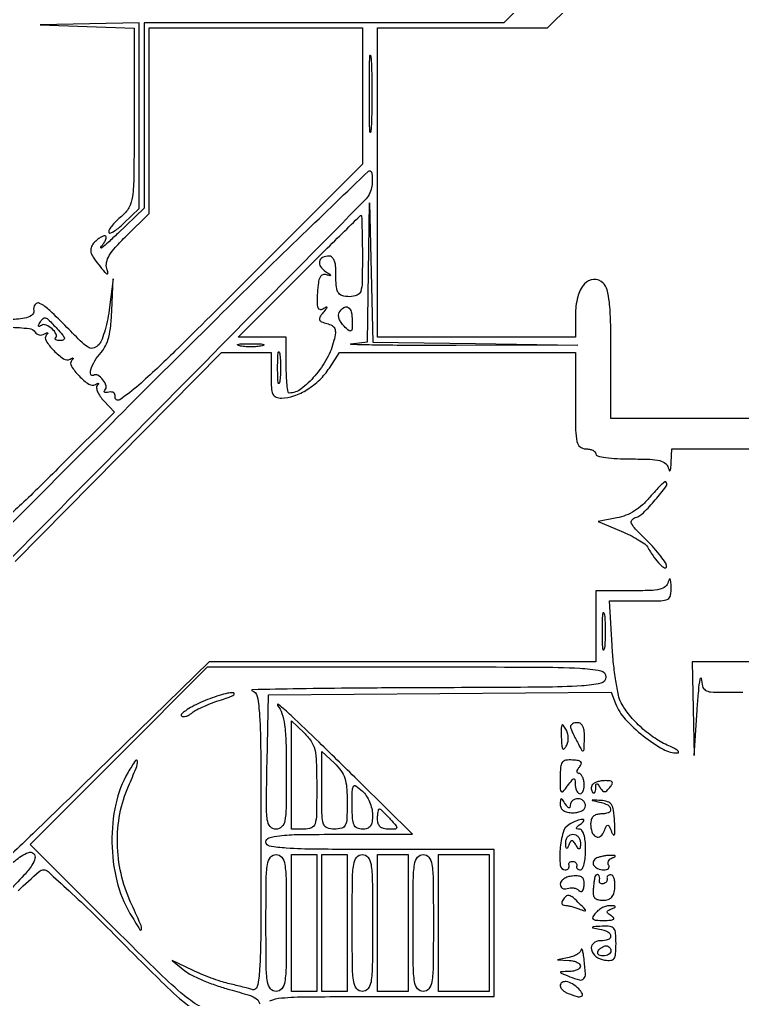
# Model space of a CAD drawing. Extents: x 23 to 255, y 40 to 184.
# Drawn here: x 174.48 to 186.54, y 120.51 to 136.85 of the extents above; entities that cross this region are included whole.
import ezdxf

# ---------------------------------------------------------------- set-up
doc = ezdxf.new("R2010")
doc.units = 0
doc.header["$MEASUREMENT"] = 0

msp = doc.modelspace()

# ---------------------------------------------------------------- linework, layer by layer
for points in [[(207.919475, 175.632891, 0.000007), (191.762556, 175.634099, 0.00002), (173.0434, 175.634494, 0.000013), (151.49745, 175.633531), (95.9364, 175.6296)], [(186.9237, 130.1994), (184.3434, 130.1994), (184.3434, 131.262943, 0.00498), (184.337899, 131.81525, 0.022259), (184.317055, 132.138309, 0.037808), (184.279003, 132.342187, 0.132084), (184.212789, 132.457097, 0.211853), (184.055212, 132.517828, 0.205484), (183.901709, 132.44273, 0.116706), (183.788769, 132.224792, 0.061516), (183.7512, 131.920588), (183.7512, 131.553), (182.1015, 131.553), (180.4518, 131.553), (180.4518, 134.1333), (180.4518, 136.7136), (181.86885, 136.715014), (183.2859, 136.716427), (184.74525, 138.162229, 0.00196)], [(183.57508, 137.8134), (182.555718, 136.7982), (179.557959, 136.7982), (176.5602, 136.7982), (176.5602, 135.25107), (176.5602, 133.703939), (176.118661, 133.28412, -0.004162), (175.958028, 133.133914, -0.015551), (175.853399, 133.043537, -0.315096), (175.83775, 133.042427, -0.460332), (175.835673, 133.05465, 0.025707), (175.89048, 133.127786, 0.058511), (175.92199, 133.189085, 0.127874), (175.926085, 133.228485, 0.370702), (175.906871, 133.245, 0.104898), (175.866119, 133.236355, 0.040025), (175.814877, 133.20849, 0.037436), (175.762288, 133.168269, 0.037598), (175.716366, 133.12071, 0.089231), (175.67444, 133.046583, 0.143008), (175.670643, 132.974522, 0.089608), (175.708154, 132.888258, 0.021249), (175.801098, 132.76116, 0.006173), (175.899272, 132.641295, 0.109939), (175.938666, 132.611148, 0.603579), (175.954005, 132.622854, 0.03251), (175.936106, 132.698553, -0.129436), (175.932005, 132.80171, -0.080885), (175.977014, 132.914687, -0.04905), (176.080241, 133.053747, -0.014548), (176.264016, 133.244917), (176.6448, 133.618629), (176.6448, 135.166114), (176.6448, 136.7136), (178.4214, 136.7136), (180.198, 136.7136), (180.198, 135.575663), (180.198, 134.437726), (178.261822, 132.500506, -0.001941), (177.073141, 131.320384, -0.01317), (176.468158, 130.755014, -0.035178), (176.150661, 130.511188, -0.665566), (176.074765, 130.561995, 0.130791), (176.072313, 130.598806, 0.160072), (176.051708, 130.626247, 0.131159), (176.014994, 130.639584, 0.076722), (175.968, 130.6365, -0.033369), (175.922931, 130.629598, -0.145679), (175.8968, 130.635007, -0.360613), (175.890849, 130.649684, -0.120174), (175.903816, 130.671016, 0.271849), (175.922903, 130.744377, 0.096681), (175.872, 130.844809, 0.09722), (175.787282, 130.918381, 0.275371), (175.712041, 130.917166, -0.483884), (175.668443, 130.93297, -0.162991), (175.668558, 131.012008, -0.055246), (175.737498, 131.160376, -0.047588), (175.840296, 131.298312, 0.073319), (175.914933, 131.409981, 0.048201), (175.967527, 131.555651, 0.036584), (176.001712, 131.746743, 0.016605), (176.019663, 132.00032), (176.039365, 132.5259), (175.982532, 132.052443, -0.01927), (175.951966, 131.860598, -0.0205), (175.90719, 131.675648, -0.0206), (175.855823, 131.520496, -0.083152), (175.805855, 131.434591, -0.125956), (175.723154, 131.374616, -0.219494), (175.640189, 131.379207, -0.071962), (175.524194, 131.463975, -0.006595), (175.271766, 131.717698, 0.011553), (174.984595, 132.000675, 0.072304), (174.816129, 132.118565, 0.371907), (174.739645, 132.09937, 0.197288), (174.716441, 131.99715, -0.292959), (174.682111, 131.916761, -0.109351), (174.562849, 131.869213, -0.031798), (174.30004, 131.843383, -0.003112)], [(174.317088, 131.720549, -0.018495), (174.6412, 131.699456, -0.232891), (174.742153, 131.63622, 0.111964), (174.770078, 131.607798, 0.096704), (174.809029, 131.592312, 0.091062), (174.853019, 131.592137, 0.08588), (174.895196, 131.607484, -0.017903), (174.931228, 131.62645, -0.205385), (174.946887, 131.627133, -0.484959), (174.949777, 131.617991, -0.035074), (174.930876, 131.59399, 0.335964), (174.922017, 131.494647, 0.052902), (175.05108, 131.330055, 0.05133), (175.214982, 131.192694, 0.285641), (175.324647, 131.188471, -0.019007), (175.358246, 131.205961, -0.250278), (175.371783, 131.205304, -0.438466), (175.373791, 131.19566, -0.029028), (175.353876, 131.17099, 0.335964), (175.345017, 131.071647, 0.052902), (175.47408, 130.907055, 0.05133), (175.637982, 130.769694, 0.285641), (175.747647, 130.765471, -0.019007), (175.781246, 130.782961, -0.250278), (175.794783, 130.782304, -0.438466), (175.796791, 130.77266, -0.029028), (175.776876, 130.74799, 0.224996), (175.764631, 130.707628, 0.064897), (175.782982, 130.643251, 0.051488), (175.825455, 130.567352, 0.035295), (175.887847, 130.490766), (176.063042, 130.30428), (175.164603, 129.40584, -0.00268), (174.816476, 129.061426, -0.004281), (174.514957, 128.771317, -0.001037), (174.249292, 128.521092, -0.19061)], [(174.409899, 127.814844), (177.848088, 131.2992), (178.261644, 131.2992), (178.6752, 131.2992), (178.6752, 130.9185, 0.013792), (178.681042, 130.70674, 0.093329), (178.705983, 130.605385, 0.191702), (178.757991, 130.555498, 0.096745), (178.848601, 130.5378, 0.085684), (179.057251, 130.57382, 0.054605), (179.279484, 130.681446, 0.051852), (179.485921, 130.842895, 0.056502), (179.6481, 131.039161), (179.8173, 131.298714), (181.78425, 131.298957), (183.7512, 131.2992), (183.7512, 130.4955, 0.004147), (183.75527, 130.004791, 0.047763), (183.776803, 129.813413, 0.16431), (183.828393, 129.726006, 0.179874), (183.9204, 129.6918, -0.048028), (183.985154, 129.685566, -0.068025), (184.039898, 129.666949, -0.088204), (184.076785, 129.639507, -0.191087), (184.0896, 129.6072, 0.349725), (184.116888, 129.572958, 0.020427), (184.257249, 129.546803, 0.023087), (184.445091, 129.528485, 0.012763), (184.675597, 129.5226, -0.008685), (184.992028, 129.517103, -0.049533), (185.158491, 129.49471, -0.109933), (185.25128, 129.449694, -0.162536), (185.300283, 129.37455, 0.049066), (185.316911, 129.329509, 0.602595), (185.331197, 129.329017, 0.109045), (185.342812, 129.366128, 0.010989), (185.348786, 129.45915), (185.3586, 129.6918), (187.7274, 129.6918, 0.000251)], [(178.655748, 120.484402, -0.075201), (178.851942, 120.531988, -0.020604), (179.27423, 120.551692, -0.001356), (180.4941, 120.555), (182.3976, 120.555), (182.3976, 121.7817), (182.3976, 123.0084), (180.4941, 123.0084, -0.001905), (179.427408, 123.012464, -0.014738), (178.929, 123.03096, -0.02586), (178.650677, 123.064033, -0.365259), (178.5906, 123.1353, -0.32847), (178.640395, 123.202921, -0.049517), (178.815528, 123.238855, -0.022633), (179.142087, 123.25787, -0.003226), (179.813268, 123.2622), (181.035935, 123.2622), (180.157837, 124.12935, 0.001728), (179.475807, 124.798237, 0.005314), (179.007868, 125.244407, 0.017311), (178.79739, 125.427652, 0.906799), (178.782754, 125.412839, -0.094224), (178.857284, 125.27828, -0.047083), (178.900642, 125.087818, -0.026575), (178.923095, 124.795248, -0.005865), (178.929, 124.291889, -0.003249), (178.925176, 123.703444, -0.041692), (178.904009, 123.484396, -0.154353), (178.851794, 123.385544, -0.197133), (178.757344, 123.3468, -0.220884), (178.662596, 123.390804, -0.143449), (178.612925, 123.503156, -0.03565), (178.597789, 123.754936, -0.002458), (178.609294, 124.46775), (178.6329, 125.5887), (181.489815, 125.610977), (184.346731, 125.633255), (184.421151, 125.441777, 0.093297), (184.582399, 125.182718, 0.03943), (184.883555, 124.902628, 0.038517), (185.213747, 124.679938, 0.13738), (185.458788, 124.619111, 0.402336), (185.471924, 124.632496, 0.232924), (185.461349, 124.654573, 0.048594), (185.403701, 124.691466, 0.015359), (185.311195, 124.735181, -0.046004), (185.079068, 124.862804, -0.035238), (184.851095, 125.041598, -0.035628), (184.653747, 125.24756, -0.051749), (184.513936, 125.456638, -0.069483), (184.469064, 125.580617, -0.012666), (184.424468, 125.821329, -0.01341), (184.386703, 126.107877, -0.011817), (184.362432, 126.408388), (184.319931, 127.1538), (184.839266, 127.1538, 0.006426), (185.177848, 127.158152, 0.100999), (185.289855, 127.184025, 0.244889), (185.339042, 127.247123, 0.056051), (185.348786, 127.38645, 0.010989), (185.342812, 127.479472, 0.109045), (185.331197, 127.516583, 0.602595), (185.316911, 127.516091, 0.049066), (185.300283, 127.47105, -0.162536), (185.25128, 127.395906, -0.109933), (185.158491, 127.35089, -0.049533), (184.992028, 127.328497, -0.008685), (184.675597, 127.323), (184.0896, 127.323), (184.0896, 126.7308), (184.0896, 126.1386), (180.867331, 126.1386), (177.645062, 126.1386), (175.521019, 124.0659, -0.001286), (174.702462, 123.271229, -0.0021), (174.003771, 122.602056, -0.000254)], [(177.517682, 120.370812, -0.041495), (177.226333, 120.574429, -0.020118), (176.814555, 120.945273, -0.003006), (176.021683, 121.728667), (174.657932, 123.092418), (176.13691, 124.573209), (177.615887, 126.054), (180.937343, 126.054, -0.000705), (183.109015, 126.050939, -0.01202), (183.822468, 126.031773, -0.034956), (184.172556, 125.989282, -0.35941), (184.2588, 125.8848, -0.35121), (184.175842, 125.781265, -0.040188), (183.858367, 125.736703, -0.013181), (183.204948, 125.715289, -0.000789), (181.23435, 125.705786, 0.001216), (180.084581, 125.69926, 0.002188), (179.141822, 125.68749, 0.000754), (178.359826, 125.673124, 0.87094), (178.35795, 125.657283, -0.292842), (178.445531, 125.562407, -0.029338), (178.483267, 125.2414, -0.013387), (178.502353, 124.637401, -0.001204), (178.506, 123.123396, -0.001093), (178.502634, 121.582893, -0.01399), (178.483968, 121.006067, -0.038575), (178.444895, 120.723561, -0.436127), (178.35795, 120.672182, 0.007196), (178.283735, 120.693072, 0.002677), (178.178836, 120.720377, 0.002652), (178.06412, 120.748935, 0.003202), (177.9561, 120.774487, -0.02269), (177.835033, 120.808156, -0.009881), (177.677449, 120.863259, -0.009755), (177.512033, 120.928495, -0.012819), (177.3639, 120.994789), (177.0255, 121.156769), (177.237, 120.986926, 0.052913), (177.35401, 120.911784, 0.016475), (177.543884, 120.8242, 0.016266), (177.763912, 120.73969, 0.017255), (177.984713, 120.671466, -0.008216), (178.308979, 120.577658, -0.081912), (178.43515, 120.514911, -0.191265), (178.486055, 120.43512, -0.084187)], [(187.8966, 126.1386), (185.697, 126.1386), (185.712987, 125.35605), (185.728974, 124.5735), (185.7816, 125.3349, -0.003839), (185.802955, 125.612824, -0.011171), (185.823463, 125.804298, -0.056547), (185.838531, 125.865334, -0.807832), (185.850213, 125.86365, 0.044965), (185.871263, 125.731941, 0.187535), (185.917046, 125.66769, 0.128753), (186.005693, 125.637838, 0.017183), (186.2046, 125.631), (186.543, 125.631)], [(174.311423, 122.737001, -0.034375), (174.505332, 122.895967, -0.074534), (174.632722, 122.960545, -0.28371), (174.715757, 122.940883, -0.260944), (174.738173, 122.861404, -0.089231), (174.688308, 122.747795, -0.039626), (174.553369, 122.577753, -0.00773), (174.282152, 122.295507, -0.012045)], [(174.455647, 122.321191, -0.00274), (174.807606, 122.641004, -0.187541), (174.881492, 122.668926, -0.183387), (174.955319, 122.640105, -0.002678), (175.307387, 122.318447, -0.006929), (175.71259, 121.933701, -0.004468), (176.171812, 121.477314, 0.005018), (176.948412, 120.707201, 0.033581), (177.362714, 120.355375, 0.071112)]]:
    msp.add_lwpolyline(points, format="xyb")
for points in [[(175.60845, 136.735167), (176.391, 136.707251), (176.391, 135.220951, -0.001922), (176.387217, 134.236713, -0.029908), (176.364473, 133.900202, -0.094682), (176.303699, 133.714375, -0.100182), (176.1795, 133.568285, 0.025358), (176.098538, 133.497673, 0.03031), (176.030128, 133.423092, 0.031519), (175.981411, 133.354658, 0.139809), (175.968, 133.307632, 0.478679), (175.988327, 133.291265, 0.079036), (176.042554, 133.312468, 0.040138), (176.124291, 133.369682, 0.018262), (176.2218, 133.4565), (176.4756, 133.699656), (176.4756, 135.248928), (176.4756, 136.7982), (175.65075, 136.780642), (174.8259, 136.763084)], [(180.345335, 135.04275, -0.051624), (180.33458, 134.973887, -0.855935), (180.324433, 134.974938, -0.01079), (180.317505, 135.204282, -0.002155), (180.31574, 135.6138, -0.002155), (180.317505, 136.023318, -0.01079), (180.324433, 136.252662, -0.855935), (180.33458, 136.253713, -0.051624), (180.345335, 136.18485, -0.008153), (180.354561, 135.924883, -0.004793), (180.357543, 135.6138, -0.004793), (180.354561, 135.302717, -0.008153)], [(180.352253, 134.048795, -0.142576), (180.238188, 133.837848, -0.000126), (176.186198, 129.73526, -0.000089), (172.108125, 125.609816, -0.219245), (171.957085, 125.553079, -0.045654), (171.925281, 125.558328, -0.402366), (171.918494, 125.569376, -0.221757), (171.929378, 125.583674, -0.0246), (171.967599, 125.601412, 0.097908), (172.011945, 125.630498, 0.199842), (172.027893, 125.668157, 0.116685), (172.015583, 125.721645, 0.024935), (171.968847, 125.805516, -0.331246), (171.983375, 125.983395, -0.008184), (172.566552, 126.625162, -0.007029), (173.598999, 127.694113, -0.000709), (176.096148, 130.200738, -0.00139), (177.868029, 131.964468, -0.003282), (179.20123, 133.266961, -0.000637), (180.297575, 134.321384, -0.588074), (180.352253, 134.304555, -0.032394), (180.360763, 134.24597, -0.019874), (180.363536, 134.176232, -0.019895), (180.360769, 134.1067, -0.033234)], [(182.082726, 131.447142), (183.7935, 131.422395), (181.7631, 131.416637, -0.001539), (181.002521, 131.416821, -0.003208), (180.409897, 131.422593, -0.003588), (180.008256, 131.431965, -0.925831), (180.00765, 131.444999), (180.2826, 131.47912), (180.301157, 132.63701), (180.319713, 133.7949), (180.345833, 132.633394), (180.371952, 131.471888)], [(180.198, 132.9066, -0.004478), (180.194052, 132.465809, -0.071364), (180.170241, 132.31863, -0.227396), (180.109053, 132.252959, -0.093656), (179.9865, 132.2298, -0.071683), (179.857931, 132.248328, -0.212444), (179.791574, 132.304778, -0.100001), (179.761323, 132.424303, -0.01033), (179.753179, 132.71625, 0.055967), (179.744469, 132.789061, 0.075076), (179.719804, 132.850685, 0.094009), (179.683687, 132.892024, 0.167864), (179.641494, 132.9066, 0.112138), (179.535645, 132.882558, 0.228384), (179.4836, 132.817543, 0.210639), (179.500042, 132.731693, 0.099235), (179.582871, 132.651612, -0.006171), (179.653815, 132.604821, -0.168877), (179.666999, 132.587143, -0.58367), (179.659689, 132.579303, -0.01427), (179.600671, 132.595309, 0.155058), (179.536635, 132.594394, 0.196514), (179.492159, 132.556163, 0.086621), (179.464459, 132.466572, 0.01703), (179.448758, 132.298217, 0.013149), (179.44332, 132.131674, 0.081687), (179.456611, 132.047535, 0.268544), (179.489082, 132.018685, 0.187952), (179.538487, 132.02716, -0.012082), (179.595981, 132.059871, -0.557007), (179.605692, 132.054268, -0.174848), (179.599078, 132.03398, -0.004828), (179.540567, 131.960273, 0.034598), (179.489135, 131.886913, 0.22906), (179.485141, 131.843587, 0.212453), (179.516752, 131.811446, 0.02982), (179.607395, 131.78187, -0.061298), (179.69437, 131.747311, -0.172403), (179.737336, 131.699172, -0.128633), (179.747179, 131.624676, -0.028255), (179.723741, 131.496587, -0.067589), (179.607638, 131.199409, -0.049942), (179.40597, 130.909153, -0.051954), (179.175317, 130.689948, -0.165522), (178.976862, 130.6224, -0.373281), (178.957806, 130.638929, -0.009811), (178.943059, 130.759082, -0.015976), (178.932444, 130.909298, -0.009651), (178.929, 131.0877), (178.929, 131.553), (178.528472, 131.553), (178.127945, 131.553), (179.1405, 132.5682, -0.001039), (179.530341, 132.957438, -0.001705), (179.862218, 133.285185, -0.000166), (180.159988, 133.577057, -0.196228), (180.175528, 133.5834, -0.403268), (180.184679, 133.574585, -0.00108), (180.191399, 133.38459, -0.005186), (180.196385, 133.166117, -0.003112)], [(180.0288, 131.830971, -0.009828), (180.02605, 131.691061, -0.238423), (180.00765, 131.657966, -0.341131), (179.97549, 131.65997, -0.016417), (179.89189, 131.738253, -0.051703), (179.843773, 131.797502, -0.061341), (179.81203, 131.862182, -0.07196), (179.800467, 131.922293, -0.151121), (179.812283, 131.967882, -0.100978), (179.887853, 132.048217, -0.303463), (179.959475, 132.050037, -0.197863), (180.012459, 131.97523, -0.056456)], [(175.108754, 131.694, -0.013497), (175.198172, 131.593517, -0.105104), (175.227565, 131.538512, -0.356139), (175.214856, 131.508698, -0.12149), (175.165801, 131.4966, -0.030732), (175.119273, 131.499462, -0.081066), (175.087328, 131.50881, -0.204702), (175.075244, 131.522573, -0.282715), (175.078966, 131.538166, 0.320653), (175.090087, 131.60503, 0.094505), (175.024017, 131.692988, 0.084573), (174.924696, 131.756562, 0.243181), (174.845543, 131.750497, -0.043144), (174.81366, 131.734408, -0.359857), (174.799353, 131.738987, -0.256051), (174.798109, 131.757038, -0.030284), (174.817821, 131.793729, -0.041949), (174.872075, 131.86699, -0.303801), (174.91234, 131.877686, -0.116872), (174.963491, 131.845409, -0.005249)], [(178.52715, 131.408695, -0.029693), (178.44046, 131.397281, -0.017887), (178.3368, 131.393571, -0.017887), (178.23314, 131.397281, -0.029693), (178.14645, 131.408695, -0.142433), (178.120222, 131.422125, -0.611425), (178.123846, 131.434588, -0.039503), (178.200468, 131.443153, -0.008087), (178.3368, 131.445358, -0.008087), (178.473132, 131.443153, -0.039503), (178.549754, 131.434588, -0.611425), (178.553378, 131.422125, -0.142433)], [(178.820395, 130.81275, -0.124239), (178.807521, 130.78209, -0.664672), (178.795504, 130.785123, -0.03126), (178.787264, 130.878686, -0.006336), (178.785152, 131.0454, -0.006336), (178.787264, 131.212114, -0.03126), (178.795504, 131.305677, -0.664672), (178.807521, 131.30871, -0.124239), (178.820395, 131.27805, -0.023547), (178.831373, 131.172112, -0.014044), (178.834933, 131.0454, -0.014044), (178.831373, 130.918688, -0.023547)], [(184.99222, 128.883802, -0.035726), (184.868702, 128.755586, -0.043022), (184.7352, 128.654802, -0.045316), (184.59287, 128.582489, -0.048555), (184.443065, 128.539009), (184.133054, 128.480851), (184.512813, 128.319567, -0.015506), (184.662463, 128.250457, -0.018781), (184.798061, 128.17617, -0.017651), (184.906212, 128.106229, -0.109787), (184.950594, 128.057891, 0.02206), (185.05952, 127.887263, 0.039851), (185.165244, 127.75967, 0.091812), (185.238513, 127.707794, 0.539542), (185.271309, 127.7282, 0.151276), (185.254227, 127.788603, 0.018583), (185.174337, 127.902167, 0.020623), (185.066114, 128.032904, 0.015677), (184.937412, 128.167224, -0.008199), (184.752657, 128.354358, -0.077347), (184.688367, 128.446695, -0.282114), (184.693853, 128.503601, -0.155593), (184.752931, 128.545425, 0.118904), (184.885568, 128.62566, 0.021302), (185.083578, 128.839289, 0.01531), (185.265444, 129.066846, 0.373277), (185.260131, 129.141669, 0.395545), (185.239712, 129.142324, 0.011264), (185.169566, 129.077787, 0.017107), (185.085986, 128.991643, 0.010191)], [(184.235399, 126.37125, -0.108536), (184.222956, 126.33604, -0.707215), (184.211301, 126.3386, -0.025693), (184.20332, 126.449119, -0.005179), (184.201278, 126.6462, -0.005179), (184.20332, 126.843281, -0.025693), (184.211301, 126.9538, -0.707215), (184.222956, 126.95636, -0.108536), (184.235399, 126.92115, -0.019375), (184.246031, 126.795962, -0.011494), (184.249474, 126.6462, -0.011494), (184.246031, 126.496438, -0.019375)], [(177.499353, 125.458439, 0.016146), (177.360379, 125.389891, 0.029109), (177.25205, 125.323666, 0.032517), (177.180792, 125.266988, 0.42848), (177.180059, 125.236741, 0.194402), (177.209573, 125.224215, 0.075039), (177.254476, 125.230196, 0.059553), (177.306958, 125.252459, 0.043168), (177.359175, 125.288678, -0.053768), (177.431254, 125.33645, -0.014573), (177.554753, 125.395911, -0.014574), (177.699731, 125.455577, -0.014656), (177.847669, 125.506574, 0.012639), (177.97694, 125.550555, 0.047874), (178.053792, 125.587573, 0.363655), (178.061143, 125.609128, 0.303708), (178.0407, 125.623483, 0.063273), (177.951531, 125.614183, 0.01641), (177.811884, 125.576569, 0.016422), (177.654243, 125.52279, 0.016083)], [(179.4366, 124.051153, -0.004197), (179.432733, 123.590385, -0.068839), (179.409099, 123.438385, -0.226717), (179.347727, 123.370848, -0.097127), (179.2251, 123.3468), (179.0136, 123.3468), (179.0136, 124.249847), (179.0136, 125.152894), (179.2251, 124.9542, -0.056683), (179.341784, 124.81661, -0.090258), (179.403133, 124.675492, -0.049954), (179.430255, 124.468414, -0.007602)], [(183.515956, 124.882396, 0.010173), (183.52255, 124.743386, 0.111726), (183.538433, 124.690216, 0.494753), (183.563097, 124.686763, 0.070318), (183.599316, 124.734346, 0.072453), (183.624332, 124.799704, 0.06207), (183.631468, 124.873103, 0.060374), (183.620331, 124.947977, 0.061213), (183.591647, 125.01765, 0.036943), (183.549004, 125.081801, 0.536884), (183.526352, 125.080095, 0.127731), (183.514068, 125.033186, 0.007273)], [(183.669598, 125.05995, 0.078145), (183.677013, 125.023957, 0.012202), (183.704251, 124.956461, 0.013323), (183.74073, 124.877877, 0.011259), (183.783356, 124.796748, 0.004741), (183.860344, 124.660955, 0.404654), (183.881167, 124.655046, 0.265369), (183.895283, 124.677585, 0.003078), (183.9016, 124.860198, 0.030688), (183.897773, 124.976365, 0.07858), (183.876922, 125.057641, 0.126237), (183.839773, 125.105596, 0.166654), (183.787842, 125.1234, 0.050541), (183.741665, 125.11872, 0.072755), (183.703095, 125.104762, 0.095452), (183.677759, 125.084155, 0.188396)], [(179.9442, 123.797353, -0.009153), (179.939128, 123.520324, -0.10091), (179.913122, 123.413005, -0.220306), (179.853365, 123.362854, -0.066232), (179.7327, 123.3468, -0.090198), (179.61024, 123.369072, -0.227839), (179.54924, 123.432875, -0.07407), (179.525236, 123.575229, -0.004795), (179.5212, 123.996047), (179.5212, 124.645294), (179.7327, 124.4466, -0.047775), (179.840904, 124.323511, -0.07784), (179.903795, 124.19979, -0.060159), (179.93511, 124.041028, -0.018645)], [(176.290674, 124.295947, 0.078935), (176.084857, 123.763775, 0.056308), (176.021608, 123.126923, 0.055888), (176.102214, 122.4863, 0.07419), (176.322462, 121.942677, 0.005624), (176.488627, 121.66815, 0.731944), (176.514599, 121.674739, 0.119455), (176.498664, 121.762753, 0.00311), (176.333445, 122.129652, -0.052067), (176.173079, 122.605128, -0.050628), (176.112397, 123.108023, -0.051416), (176.154176, 123.605259, -0.057539), (176.296851, 124.064017, 0.007628), (176.425013, 124.366123, 0.103514), (176.446297, 124.48331, 0.728967), (176.414273, 124.49267, 0.017196)], [(183.4974, 124.209981, 0.005189), (183.499399, 124.017356, 0.17891), (183.51576, 123.975771, 0.451874), (183.544655, 123.975971, 0.016872), (183.621609, 124.07088, -0.007128), (183.698178, 124.169169, -0.194392), (183.726292, 124.184922, -0.423232), (183.743709, 124.171009, -0.019471), (183.748509, 124.08705, 0.051528), (183.755405, 124.030404, 0.070586), (183.773716, 123.98249, 0.089695), (183.800047, 123.950253, 0.178613), (183.830542, 123.939, 0.210357), (183.859853, 123.951902, 0.091879), (183.882834, 123.988702, 0.067802), (183.8962, 124.043421, 0.044872), (183.897139, 124.1082, 0.043087), (183.8866, 124.172964, 0.060084), (183.865532, 124.227697, 0.076266), (183.837828, 124.264928, 0.19721), (183.807438, 124.2774, -0.208774), (183.786141, 124.286698, -0.215465), (183.778853, 124.308464, -0.106269), (183.789878, 124.34252, -0.04192), (183.818193, 124.38315, 0.076247), (183.848815, 124.434209, 0.300432), (183.842031, 124.468434, 0.15998), (183.798992, 124.490521, 0.024306), (183.701652, 124.5011, 0.053154), (183.589809, 124.495891, 0.204334), (183.531941, 124.459943, 0.134654), (183.503971, 124.381891, 0.019104)], [(180.3672, 123.587488, -0.034253), (180.359067, 123.468911, -0.119507), (180.331182, 123.398036, -0.161692), (180.279605, 123.359838, -0.079379), (180.198, 123.3468, -0.105008), (180.110093, 123.365468, -0.188822), (180.059037, 123.417176, -0.08855), (180.034537, 123.522212, -0.013131), (180.0288, 123.740612, -0.00462), (180.031227, 124.003281, -0.149664), (180.050813, 124.063266, -0.422585), (180.090629, 124.069627, -0.02359), (180.198, 123.9813, -0.065029), (180.263076, 123.904874, -0.042446), (180.317726, 123.802573, -0.042113), (180.354825, 123.691229, -0.059432)], [(184.032617, 124.084443, 0.077584), (184.019403, 124.053077, 0.073725), (184.016061, 124.018608, 0.077912), (184.022791, 123.986402, 0.106366), (184.038829, 123.961571, 0.185309), (184.058077, 123.953, 0.249328), (184.075066, 123.96092, 0.117912), (184.086896, 123.988053, 0.041423), (184.090895, 124.03065, -0.018463), (184.093789, 124.091233, -0.34945), (184.105986, 124.104142, -0.279336), (184.124271, 124.096339, -0.014335), (184.161813, 124.040746, 0.045849), (184.201987, 123.988652, 0.213338), (184.236086, 123.97416, 0.183729), (184.273094, 123.989024, 0.033201), (184.325031, 124.043767, 0.041754), (184.364688, 124.100596, 0.289086), (184.363487, 124.133017, 0.219545), (184.331587, 124.152083, 0.026627), (184.247902, 124.156543, 0.038755), (184.179285, 124.151216, 0.04208), (184.114238, 124.135363, 0.046183), (184.061629, 124.112155, 0.128057)], [(183.498695, 123.759225, 0.118941), (183.512371, 123.700112, 0.132643), (183.551217, 123.656518, 0.099317), (183.616868, 123.630205, 0.045836), (183.7089, 123.62175, 0.048485), (183.793037, 123.629928, 0.077418), (183.860795, 123.654532, 0.102695), (183.904674, 123.692058, 0.166156), (183.9204, 123.738075, 0.108288), (183.910674, 123.782455, 0.099673), (183.883123, 123.82023, 0.095522), (183.841947, 123.845559, 0.0905), (183.7935, 123.8544, 0.081749), (183.744934, 123.846406, 0.09112), (183.703496, 123.823336, 0.099323), (183.675547, 123.788988, 0.118755), (183.665305, 123.74865, -0.066727), (183.659665, 123.710164, -0.405416), (183.643831, 123.701062, -0.167501), (183.619244, 123.717191, -0.021149), (183.582, 123.7698, 0.009202), (183.533242, 123.842286, 0.278515), (183.514001, 123.850809, 0.361034), (183.501353, 123.837275, 0.012306)], [(184.15305, 123.798924, -0.063182), (184.28981, 123.750884, -0.255489), (184.338455, 123.680765, -0.35163), (184.300303, 123.621244, -0.081312), (184.1742, 123.6006, 0.072026), (184.101135, 123.59002, 0.121293), (184.047943, 123.558924, 0.12387), (184.015975, 123.507235, 0.077002), (184.005, 123.436393, 0.080905), (184.027109, 123.30065, 0.190644), (184.092057, 123.223491, 0.296403), (184.169216, 123.22983, 0.137384), (184.231891, 123.314102, -0.014021), (184.268121, 123.401138, -0.330071), (184.290042, 123.413419, -0.258741), (184.312662, 123.396812, -0.010009), (184.355599, 123.298315, 0.074963), (184.383522, 123.251807, 0.606456), (184.402202, 123.255786, 0.073702), (184.410259, 123.320701, 0.007781), (184.404256, 123.4737, 0.018873), (184.386652, 123.663428, 0.112543), (184.352379, 123.756052, 0.172994), (184.288776, 123.804369, 0.060481), (184.1742, 123.825958, 0.000708), (184.039822, 123.834571, 0.247237), (184.030831, 123.830533, 0.552616), (184.032832, 123.824981, 0.000919)], [(180.6633, 123.516, -0.007247), (180.761265, 123.404545, -0.222937), (180.770797, 123.369815, -0.349021), (180.74864, 123.350051, -0.014191), (180.634112, 123.3468, -0.061622), (180.552223, 123.356931, -0.126147), (180.495739, 123.387579, -0.133516), (180.462932, 123.440231, -0.07307), (180.4518, 123.516, -0.016222), (180.453905, 123.580862, -0.026491), (180.460374, 123.635497, -0.024733), (180.469555, 123.676499, -0.337243), (180.480988, 123.6852, -0.180624), (180.498486, 123.678666, -0.008331), (180.546582, 123.635497, -0.012942), (180.602511, 123.58083, -0.008839)], [(183.64545, 123.424624, 0.197367), (183.544894, 123.293348, 0.045043), (183.495467, 123.012008, 0.047448), (183.498386, 122.745207, 0.383564), (183.582, 122.67, 0.094222), (183.61266, 122.675829, 0.125726), (183.635536, 122.692366, 0.132333), (183.646938, 122.717123, 0.110297), (183.64545, 122.74614, -0.109996), (183.643997, 122.774155, -0.155772), (183.655364, 122.796186, -0.144454), (183.678222, 122.808629, -0.090355), (183.7089, 122.80959, -0.077566), (183.739626, 122.79996, -0.104762), (183.762436, 122.781989, -0.122172), (183.773777, 122.758608, -0.133334), (183.77235, 122.73345, 0.134046), (183.771015, 122.709312, 0.144529), (183.782264, 122.688638, 0.119977), (183.805062, 122.674768, 0.077096), (183.8358, 122.67, 0.295869), (183.868551, 122.691239, 0.04382), (183.895549, 122.769405, 0.037669), (183.914276, 122.878713, 0.023598), (183.9204, 123.0084, 0.023084), (183.913777, 123.151781, 0.052418), (183.89256, 123.258052, 0.080997), (183.859096, 123.325014, 0.237697), (183.81465, 123.348095, -0.066727), (183.776164, 123.353735, -0.405416), (183.767063, 123.369569, -0.167501), (183.783191, 123.394156, -0.021149), (183.8358, 123.4314, 0.103076), (183.889399, 123.484334, 0.610559), (183.874893, 123.510263, 0.08928), (183.774444, 123.488467, 0.033926)], [(183.834505, 123.11415, -0.015246), (183.831563, 123.039227, -0.278496), (183.818387, 123.020494, -0.3487), (183.798614, 123.025678, -0.019656), (183.760145, 123.081423, 0.022213), (183.718202, 123.141544, 0.233412), (183.692071, 123.154445, 0.275386), (183.668892, 123.140632, 0.029355), (183.64122, 123.081423, -0.023718), (183.619226, 123.032948, -0.438953), (183.604705, 123.028926, -0.232968), (183.5935, 123.046961, -0.013273), (183.588679, 123.11415, -0.084943), (183.595748, 123.170684, -0.097345), (183.621239, 123.21871, -0.105533), (183.661025, 123.250783, -0.117584), (183.7089, 123.2622, -0.116238), (183.757202, 123.250817, -0.101436), (183.798143, 123.21871, -0.094034), (183.825387, 123.170687, -0.08452)], [(178.929, 121.7817, -0.00255), (178.925346, 121.065294, -0.034233), (178.904717, 120.803512, -0.130799), (178.853663, 120.685142, -0.22979), (178.7598, 120.6396, -0.22979), (178.665937, 120.685142, -0.130799), (178.614883, 120.803512, -0.034233), (178.594254, 121.065294, -0.00255), (178.5906, 121.7817, -0.00255), (178.594254, 122.498106, -0.034233), (178.614883, 122.759887, -0.130799), (178.665937, 122.878258, -0.22979), (178.7598, 122.9238, -0.22979), (178.853663, 122.878258, -0.130799), (178.904717, 122.759887, -0.034233), (178.925346, 122.498106, -0.00255)], [(180.3672, 121.7817, -0.00255), (180.363546, 121.065294, -0.034233), (180.342917, 120.803512, -0.130799), (180.291863, 120.685142, -0.22979), (180.198, 120.6396, -0.22979), (180.104137, 120.685142, -0.130799), (180.053083, 120.803512, -0.034233), (180.032454, 121.065294, -0.00255), (180.0288, 121.7817, -0.00255), (180.032454, 122.498106, -0.034233), (180.053083, 122.759887, -0.130799), (180.104137, 122.878258, -0.22979), (180.198, 122.9238, -0.22979), (180.291863, 122.878258, -0.130799), (180.342917, 122.759887, -0.034233), (180.363546, 122.498106, -0.00255)], [(181.3824, 121.7817, -0.00255), (181.378746, 121.065294, -0.034233), (181.358117, 120.803512, -0.130799), (181.307063, 120.685142, -0.22979), (181.2132, 120.6396, -0.22979), (181.119337, 120.685142, -0.130799), (181.068283, 120.803512, -0.034233), (181.047654, 121.065294, -0.00255), (181.044, 121.7817, -0.00255), (181.047654, 122.498106, -0.034233), (181.068283, 122.759887, -0.130799), (181.119337, 122.878258, -0.22979), (181.2132, 122.9238, -0.22979), (181.307063, 122.878258, -0.130799), (181.358117, 122.759887, -0.034233), (181.378746, 122.498106, -0.00255)], [(184.110223, 122.867595, 0.179569), (184.052957, 122.815456, 0.257661), (184.054803, 122.748335, 0.164562), (184.121707, 122.690508, 0.096941), (184.226486, 122.67, 0.062207), (184.271612, 122.675636, 0.13226), (184.302062, 122.692729, 0.191612), (184.313288, 122.718025, 0.149245), (184.305566, 122.747374, -0.131107), (184.295669, 122.780196, -0.121773), (184.303012, 122.814606, -0.105417), (184.327034, 122.84539, -0.07888), (184.364023, 122.867595, 0.019066), (184.408486, 122.887524, 0.411027), (184.412732, 122.899864, 0.273466), (184.399151, 122.908924, 0.013613), (184.3434, 122.910442, 0.027539), (184.28707, 122.907337, 0.017901), (184.222558, 122.897856, 0.018009), (184.160068, 122.88403, 0.03238)], [(184.078803, 122.56425, 0.078547), (184.073776, 122.548833, 0.003522), (184.065317, 122.493397, 0.005844), (184.056483, 122.427211, 0.004141), (184.048054, 122.35275, 0.049561), (184.047555, 122.26025, 0.153714), (184.0715, 122.203407, 0.161733), (184.122743, 122.172243, 0.056484), (184.209599, 122.1624, 0.069922), (184.295302, 122.174444, 0.134961), (184.354005, 122.210236, 0.119813), (184.390477, 122.274459, 0.048891), (184.4086, 122.3739, 0.037557), (184.409208, 122.454912, 0.058952), (184.39639, 122.523272, 0.080681), (184.373149, 122.569698, 0.240918), (184.342452, 122.5854, 0.078105), (184.312081, 122.580627, 0.120867), (184.289586, 122.566762, 0.144379), (184.278531, 122.546091, 0.132282), (184.27995, 122.52195, -0.132821), (184.28144, 122.496126, -0.109702), (184.270036, 122.470926, -0.09521), (184.24723, 122.450208, -0.0758), (184.2165, 122.43735, -0.097412), (184.185862, 122.435793, -0.161881), (184.162964, 122.447264, -0.161881), (184.151493, 122.470162, -0.097412), (184.15305, 122.5008, 0.107909), (184.154466, 122.548, 0.171311), (184.134434, 122.582639, 0.274873), (184.104914, 122.587726, 0.185315)], [(183.4974, 122.430997, 0.107374), (183.506419, 122.389481, 0.147307), (183.531483, 122.360925, 0.139594), (183.5693, 122.350029, 0.092648), (183.613991, 122.358238, -0.072251), (183.664311, 122.369604, -0.060812), (183.718947, 122.367222, -0.062888), (183.769457, 122.352113, -0.092546), (183.807564, 122.325996, 0.138617), (183.839377, 122.308204, 0.261039), (183.866847, 122.315992, 0.137704), (183.887117, 122.352213, 0.040351), (183.89711, 122.415816, 0.066632), (183.892464, 122.495994, 0.18234), (183.8632, 122.543546, 0.147186), (183.804647, 122.565997, 0.039129), (183.703537, 122.565557, 0.054244), (183.624688, 122.550314, 0.069859), (183.557953, 122.518992, 0.085622), (183.512977, 122.477165, 0.164157)], [(183.5397, 122.1624, 0.07457), (183.525839, 122.130041, 0.151312), (183.527059, 122.102651, 0.18759), (183.54281, 122.084536, 0.121649), (183.570088, 122.0778, -0.046004), (183.612235, 122.073914, -0.014586), (183.673998, 122.060552, -0.014426), (183.742335, 122.04156, -0.015564), (183.807731, 122.019084, 0.005754), (183.906229, 121.983054, 0.470146), (183.918524, 121.990421, 0.234212), (183.912261, 122.010101, 0.003146), (183.820693, 122.103684, 0.018607), (183.711107, 122.206343, 0.128086), (183.645576, 122.238874, 0.234331), (183.593154, 122.225245, 0.075771)], [(184.0896, 121.9509, 0.042892), (184.041982, 121.88233, 0.351638), (184.047463, 121.847252, 0.174322), (184.093158, 121.828236, 0.013627), (184.227291, 121.825295, 0.014635), (184.336713, 121.829083, 0.116391), (184.384777, 121.84372, 0.445337), (184.389678, 121.867227, 0.093682), (184.354977, 121.899655, -0.022213), (184.294856, 121.941598, -0.233412), (184.281955, 121.967729, -0.275386), (184.295768, 121.990908, -0.029355), (184.354977, 122.01858, 0.016261), (184.408501, 122.041908, 0.40224), (184.413722, 122.05568, 0.274991), (184.399144, 122.066344, 0.011602), (184.332609, 122.071121, 0.079678), (184.272186, 122.064414, 0.047496), (184.204427, 122.038561, 0.046132), (184.140072, 121.998962, 0.058633)], [(184.15305, 121.679695, -0.063502), (184.291128, 121.63438, -0.268699), (184.338523, 121.565377, -0.348147), (184.298361, 121.505807, -0.077042), (184.167997, 121.4856, 0.186817), (184.051441, 121.440476, 0.267871), (184.018587, 121.337415, 0.181505), (184.093082, 121.2222, 0.124645), (184.238514, 121.162466, 0.059195), (184.341237, 121.160055, 0.221675), (184.395472, 121.191912, 0.1338), (184.421927, 121.267322, 0.017846), (184.428, 121.437416, 0.019172), (184.42121, 121.614426, 0.150789), (184.391363, 121.69003, 0.200737), (184.3285, 121.724312, 0.038152), (184.19535, 121.727879, 0.002047), (184.055647, 121.720387, 0.200802), (184.038195, 121.711871, 0.574721), (184.04149, 121.702021, 0.00362)], [(183.849339, 121.343434, -0.150384), (183.830406, 121.302507, -0.062314), (183.783862, 121.262134, -0.053946), (183.719275, 121.228324, -0.046081), (183.64545, 121.206905), (183.4551, 121.170242), (183.64545, 121.158721, -0.042203), (183.718316, 121.148095, -0.059684), (183.779885, 121.125733, -0.076309), (183.82178, 121.095827, -0.202329), (183.8358, 121.0626, -0.206215), (183.821689, 121.02984, -0.079124), (183.779885, 121.001276, -0.061028), (183.71832, 120.980902, -0.042407), (183.64545, 120.972638, 0.002957), (183.513465, 120.968138, 0.444172), (183.504772, 120.957708, 0.266365), (183.515701, 120.943679, 0.001953), (183.657733, 120.88622, 0.032346), (183.820448, 120.833047, 0.282927), (183.889875, 120.854544, 0.196305), (183.917704, 120.935418, 0.016451), (183.897606, 121.160217, 0.008153), (183.883314, 121.262845, 0.025733), (183.869102, 121.330809, 0.164952), (183.858318, 121.347108, 0.577663)], [(184.3434, 121.3164, -0.153634), (184.333246, 121.284135, -0.097988), (184.304656, 121.256651, -0.080552), (184.261938, 121.238106, -0.062283), (184.211507, 121.2318, -0.066118), (184.164839, 121.237998, -0.138808), (184.133717, 121.256651, -0.191142), (184.122768, 121.284282, -0.139169), (184.1319, 121.3164, -0.06081), (184.157805, 121.348761, -0.051032), (184.192211, 121.376149, -0.053229), (184.229481, 121.394799, -0.089642), (184.263793, 121.401, -0.105429), (184.294167, 121.394523, -0.099231), (184.320015, 121.376149, -0.096318), (184.337341, 121.348695, -0.092995)], [(183.4974, 120.733251, 0.144282), (183.507025, 120.700591, 0.059761), (183.536709, 120.664811, 0.052351), (183.580024, 120.63159, 0.045844), (183.631219, 120.606351, 0.022852), (183.781177, 120.556538, 0.172654), (183.854494, 120.561452, 0.452334), (183.86764, 120.602161, 0.06212), (183.805586, 120.6819, 0.055893), (183.701167, 120.765261, 0.099564), (183.598779, 120.80422, 0.187135), (183.527985, 120.789509, 0.254257)]]:
    msp.add_lwpolyline(points, format="xyb", close=True)
for points in [[(179.4366, 121.7817), (179.4366, 120.6396), (179.2251, 120.6396), (179.0136, 120.6396), (179.0136, 121.7817), (179.0136, 122.9238), (179.2251, 122.9238), (179.4366, 122.9238)], [(179.9442, 121.7817), (179.9442, 120.6396), (179.7327, 120.6396), (179.5212, 120.6396), (179.5212, 121.7817), (179.5212, 122.9238), (179.7327, 122.9238), (179.9442, 122.9238)], [(180.9594, 121.7817), (180.9594, 120.6396), (180.7056, 120.6396), (180.4518, 120.6396), (180.4518, 121.7817), (180.4518, 122.9238), (180.7056, 122.9238), (180.9594, 122.9238)], [(182.313, 121.7817), (182.313, 120.6396), (181.89, 120.6396), (181.467, 120.6396), (181.467, 121.7817), (181.467, 122.9238), (181.89, 122.9238), (182.313, 122.9238)]]:
    msp.add_lwpolyline(points, close=True)

doc.saveas('drawing.dxf')
